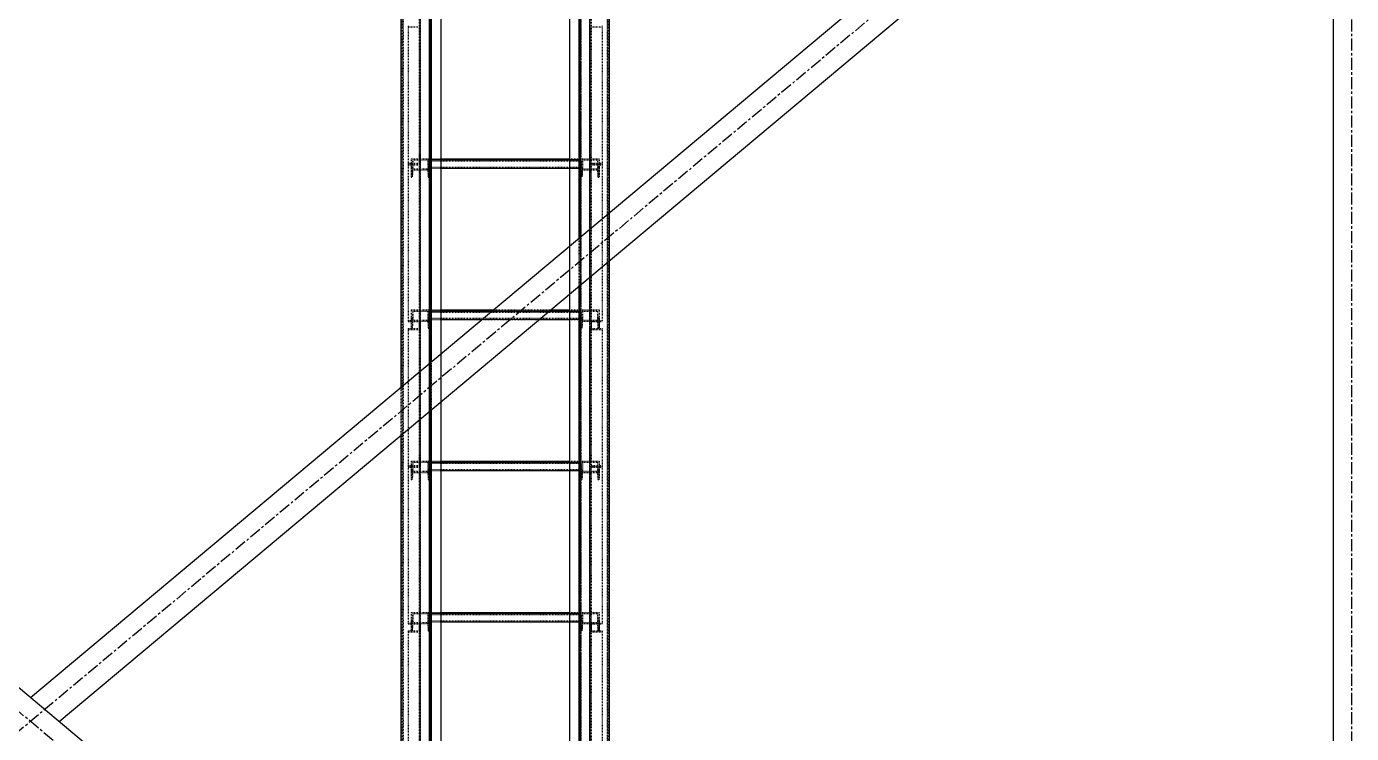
# Model space of a CAD drawing. Header units: millimetres. Extents: x 5143 to 30813, y 232 to 21408.
# Drawn here: x 24299 to 25174, y 8352 to 8819 of the extents above; entities that cross this region are included whole.
import ezdxf

# ---------------------------------------------------------------- set-up
doc = ezdxf.new("R2010")
doc.units = ezdxf.units.MM
doc.header["$LTSCALE"] = 0.25
for name, pattern in [('CENTER', [50.8, 31.75, -6.35, 6.35, -6.35]), ('XKITLINE00', [0]), ('XKITLINE02', [4, 2, -2]), ('XKITLINE03', [6, 3, -1, 1, -1])]:
    doc.linetypes.add(name, pattern=pattern)

msp = doc.modelspace()

# ---------------------------------------------------------------- linework, layer by layer
at = {"color": 3, "linetype": 'XKITLINE02'}
for p, q in [((24547.15, 9176.54), (24547.15, 7532.54)), ((24547.68, 9176.28), (24547.68, 7532)), ((24564.91, 9176.28), (24564.92, 7532)), ((24565, 9179.87), (24565, 7539.09)), ((24565.45, 9176.54), (24565.45, 7532.54)), ((24565.85, 9179.87), (24565.85, 7539.18)), ((24566.3, 9176.54), (24566.3, 7600.34)), ((24572.5, 9179.14), (24572.5, 7540.22)), ((24664.15, 9180.19), (24664.15, 7539.18)), ((24664.54, 9176.54), (24664.54, 7532.54)), ((24665, 9180.27), (24665, 7539.09)), ((24665.07, 9176.28), (24665.07, 7532)), ((24682.31, 9176.28), (24682.31, 7532)), ((24682.84, 9176.54), (24682.84, 7532.54)), ((24683.69, 9176.54), (24683.69, 7561.84)), ((24657.5, 9125.5), (24657.5, 7540.22)), ((24558.2, 8824.81), (24558.2, 8728.78)), ((24559, 8824.81), (24559, 8728.17)), ((24670.98, 8824.81), (24670.98, 8818.67)), ((24670.98, 8824.81), (24670.98, 8728.17)), ((24671.78, 8824.81), (24671.78, 8728.78)), ((24551, 8819.29), (24551, 8728.17)), ((24551, 8818.67), (24559, 8818.67)), ((24670.98, 8818.67), (24678.98, 8818.67)), ((24678.98, 8819.29), (24678.98, 8818.67)), ((24678.98, 8819.29), (24678.98, 8728.17)), ((24551, 8728.78), (24558.2, 8728.78)), ((24551, 8728.78), (24551, 8728.17)), ((24551, 8728.17), (24559, 8728.17)), ((24551, 8728.17), (24551, 8624.28)), ((24551, 8728.17), (24559, 8728.17)), ((24551, 8727.62), (24558.2, 8727.62)), ((24553, 8731.62), (24553, 8725.01)), ((24553, 8731.62), (24553, 8726.13)), ((24553, 8731.62), (24565, 8731.62)), ((24554.06, 8730.92), (24553.68, 8726.13)), ((24554.06, 8730.92), (24554.06, 8724.31)), ((24554.06, 8730.92), (24563.93, 8730.92)), ((24558.2, 8734.31), (24559, 8734.31)), ((24558.2, 8734.31), (24558.2, 8728.78)), ((24558.2, 8727.62), (24558.2, 8619.35)), ((24559, 8734.31), (24559, 8728.17)), ((24559, 8728.17), (24559, 8619.35)), ((24563.93, 8730.92), (24563.93, 8724.31)), ((24563.93, 8730.92), (24564.32, 8726.13)), ((24565, 8731.62), (24565, 8725.01)), ((24565, 8731.62), (24565, 8726.13)), ((24565, 8731.62), (24572.5, 8731.62)), ((24565, 8731.62), (24565, 8725.42)), ((24565, 8730.91), (24572.5, 8730.91)), ((24565, 8730.86), (24664.97, 8730.86)), ((24565, 8730.28), (24664.97, 8730.28)), ((24657.5, 8731.62), (24664.97, 8731.62)), ((24657.5, 8730.91), (24664.97, 8730.91)), ((24664.97, 8731.62), (24664.97, 8726.13)), ((24664.97, 8731.62), (24676.98, 8731.62)), ((24664.97, 8731.62), (24664.97, 8725.01)), ((24664.97, 8731.62), (24664.97, 8725.42)), ((24666.04, 8730.92), (24665.66, 8726.13)), ((24666.04, 8730.92), (24675.91, 8730.92)), ((24666.04, 8730.92), (24666.04, 8724.31)), ((24670.98, 8734.31), (24671.78, 8734.31)), ((24670.98, 8728.17), (24678.98, 8728.17)), ((24670.98, 8728.17), (24670.98, 8722.7)), ((24670.98, 8728.17), (24678.98, 8728.17)), ((24670.98, 8728.17), (24670.98, 8619.35)), ((24671.78, 8728.78), (24678.98, 8728.78)), ((24671.78, 8727.62), (24671.78, 8722.7)), ((24671.78, 8727.62), (24678.98, 8727.62)), ((24671.78, 8727.62), (24671.78, 8619.35)), ((24675.91, 8730.92), (24676.3, 8726.13)), ((24675.91, 8730.92), (24675.91, 8724.31)), ((24676.98, 8731.62), (24676.98, 8726.13)), ((24676.98, 8731.62), (24676.98, 8725.01)), ((24678.98, 8728.17), (24678.98, 8727.62)), ((24678.98, 8728.17), (24678.98, 8624.28)), ((24553, 8726.13), (24553, 8719.52)), ((24553, 8726.13), (24553.68, 8726.13)), ((24553, 8725.01), (24553, 8719.52)), ((24553, 8725.01), (24565, 8725.01)), ((24553, 8719.52), (24553.68, 8719.52)), ((24553.68, 8726.13), (24553.68, 8719.52)), ((24554.06, 8724.31), (24553.68, 8719.52)), ((24554.06, 8724.31), (24563.93, 8724.31)), ((24558.2, 8722.7), (24559, 8722.7)), ((24563.93, 8724.31), (24564.32, 8719.52)), ((24564.32, 8726.13), (24564.32, 8719.52)), ((24564.32, 8726.13), (24565, 8726.13)), ((24564.32, 8719.52), (24565, 8719.52)), ((24565, 8726.13), (24565, 8719.52)), ((24565, 8726.13), (24664.97, 8726.13)), ((24565, 8726.09), (24664.97, 8726.09)), ((24565, 8725.46), (24664.97, 8725.46)), ((24565, 8725.42), (24572.5, 8725.42)), ((24565, 8725.01), (24565, 8719.52)), ((24657.5, 8725.42), (24664.97, 8725.42)), ((24664.97, 8726.13), (24665.66, 8726.13)), ((24664.97, 8726.13), (24664.97, 8719.52)), ((24664.97, 8725.01), (24664.97, 8719.52)), ((24664.97, 8725.01), (24676.98, 8725.01)), ((24664.97, 8719.52), (24665.66, 8719.52)), ((24665.66, 8726.13), (24665.66, 8719.52)), ((24666.04, 8724.31), (24665.66, 8719.52)), ((24666.04, 8724.31), (24675.91, 8724.31)), ((24670.98, 8722.7), (24671.78, 8722.7)), ((24675.91, 8724.31), (24676.3, 8719.52)), ((24676.3, 8726.13), (24676.98, 8726.13)), ((24676.3, 8726.13), (24676.3, 8719.52)), ((24676.3, 8719.52), (24676.98, 8719.52)), ((24676.98, 8726.13), (24676.98, 8719.52)), ((24676.98, 8725.01), (24676.98, 8719.52)), ((24683.69, 8695.93), (24683.69, 8664.16)), ((24663.69, 8679.19), (24663.69, 8647.41)), ((24657.5, 8674), (24657.5, 8642.22)), ((24553, 8631.8), (24553, 8625.19)), ((24553, 8631.8), (24553, 8626.31)), ((24553, 8631.8), (24565, 8631.8)), ((24554.06, 8631.1), (24553.68, 8626.31)), ((24554.06, 8631.1), (24554.06, 8624.49)), ((24554.06, 8631.1), (24563.93, 8631.1)), ((24563.93, 8631.1), (24563.93, 8624.49)), ((24563.93, 8631.1), (24564.32, 8626.31)), ((24565, 8631.8), (24565, 8625.19)), ((24565, 8631.8), (24565, 8626.31)), ((24565, 8631.8), (24572.5, 8631.8)), ((24565, 8631.8), (24565, 8625.6)), ((24565, 8631.09), (24572.5, 8631.09)), ((24565, 8631.04), (24664.97, 8631.04)), ((24606.25, 8631.09), (24644.2, 8631.09)), ((24607.09, 8631.8), (24645.04, 8631.8)), ((24657.5, 8631.8), (24664.97, 8631.8)), ((24657.5, 8631.09), (24664.97, 8631.09)), ((24664.97, 8631.8), (24664.97, 8625.6)), ((24664.97, 8631.8), (24664.97, 8626.31)), ((24664.97, 8631.8), (24676.98, 8631.8)), ((24664.97, 8631.8), (24664.97, 8625.19)), ((24666.04, 8631.1), (24665.66, 8626.31)), ((24666.04, 8631.1), (24675.91, 8631.1)), ((24666.04, 8631.1), (24666.04, 8624.49)), ((24675.91, 8631.1), (24676.3, 8626.31)), ((24675.91, 8631.1), (24675.91, 8624.49)), ((24676.98, 8631.8), (24676.98, 8626.31)), ((24676.98, 8631.8), (24676.98, 8624.82)), ((24551, 8624.82), (24551, 8624.28)), ((24551, 8624.82), (24559, 8624.82)), ((24551, 8624.28), (24558.2, 8624.28)), ((24553, 8626.31), (24553, 8619.7)), ((24553, 8626.31), (24553.68, 8626.31)), ((24553, 8625.19), (24553, 8619.7)), ((24553, 8625.19), (24565, 8625.19)), ((24553.68, 8626.31), (24553.68, 8619.7)), ((24554.06, 8624.49), (24553.68, 8619.7)), ((24554.06, 8624.49), (24563.93, 8624.49)), ((24558.2, 8625.16), (24558.2, 8529.13)), ((24558.2, 8625.16), (24559, 8625.16)), ((24558.2, 8624.28), (24558.2, 8619.35)), ((24559, 8625.16), (24559, 8528.52)), ((24559, 8624.82), (24559, 8619.35)), ((24563.93, 8624.49), (24564.32, 8619.7)), ((24564.32, 8626.31), (24564.32, 8619.7)), ((24564.32, 8626.31), (24565, 8626.31)), ((24565, 8630.45), (24664.97, 8630.45)), ((24565, 8626.31), (24565, 8619.7)), ((24565, 8626.31), (24664.97, 8626.31)), ((24565, 8626.27), (24664.97, 8626.27)), ((24565, 8625.64), (24664.97, 8625.64)), ((24565, 8625.6), (24572.5, 8625.6)), ((24565, 8625.19), (24565, 8619.7)), ((24599.69, 8625.6), (24637.64, 8625.6)), ((24657.5, 8625.6), (24664.97, 8625.6)), ((24664.97, 8626.31), (24665.66, 8626.31)), ((24664.97, 8626.31), (24664.97, 8619.7)), ((24664.97, 8625.19), (24664.97, 8619.7)), ((24664.97, 8625.19), (24676.98, 8625.19)), ((24665.66, 8626.31), (24665.66, 8619.7)), ((24666.04, 8624.49), (24665.66, 8619.7)), ((24666.04, 8624.49), (24675.91, 8624.49)), ((24670.98, 8625.16), (24670.98, 8619.02)), ((24670.98, 8625.16), (24671.78, 8625.16)), ((24670.98, 8625.16), (24670.98, 8528.52)), ((24670.98, 8624.82), (24678.98, 8624.82)), ((24671.78, 8625.16), (24671.78, 8619.63)), ((24671.78, 8625.16), (24671.78, 8529.13)), ((24671.78, 8624.28), (24678.98, 8624.28)), ((24675.91, 8624.49), (24676.3, 8619.7)), ((24676.3, 8626.31), (24676.98, 8626.31)), ((24676.3, 8626.31), (24676.3, 8619.7)), ((24676.98, 8626.31), (24676.98, 8619.7)), ((24676.98, 8624.82), (24676.98, 8619.7)), ((24551, 8619.63), (24551, 8528.52)), ((24551, 8619.63), (24558.2, 8619.63)), ((24551, 8619.02), (24559, 8619.02)), ((24553, 8619.7), (24553.68, 8619.7)), ((24558.2, 8619.35), (24559, 8619.35)), ((24564.32, 8619.7), (24565, 8619.7)), ((24664.97, 8619.7), (24665.66, 8619.7)), ((24670.98, 8619.35), (24671.78, 8619.35)), ((24670.98, 8619.02), (24678.98, 8619.02)), ((24671.78, 8619.63), (24678.98, 8619.63)), ((24676.3, 8619.7), (24676.98, 8619.7)), ((24678.98, 8619.63), (24678.98, 8619.02)), ((24678.98, 8619.63), (24678.98, 8528.52)), ((24566.3, 8597.64), (24566.3, 8565.86)), ((24572.5, 8602.83), (24572.5, 8571.05)), ((24546.3, 8580.89), (24546.3, 8549.11)), ((24551, 8529.13), (24558.2, 8529.13)), ((24551, 8529.13), (24551, 8528.52)), ((24551, 8528.52), (24559, 8528.52)), ((24551, 8528.52), (24551, 8424.63)), ((24551, 8528.52), (24559, 8528.52)), ((24551, 8527.97), (24558.2, 8527.97)), ((24553, 8531.97), (24553, 8525.36)), ((24553, 8531.97), (24553, 8526.48)), ((24553, 8531.97), (24565, 8531.97)), ((24553, 8526.48), (24553, 8519.87)), ((24553, 8526.48), (24553.68, 8526.48)), ((24554.06, 8531.27), (24553.68, 8526.48)), ((24553.68, 8526.48), (24553.68, 8519.87)), ((24554.06, 8531.27), (24554.06, 8524.66)), ((24554.06, 8531.27), (24563.93, 8531.27)), ((24558.2, 8534.66), (24559, 8534.66)), ((24558.2, 8534.66), (24558.2, 8529.13)), ((24558.2, 8527.97), (24558.2, 8419.7)), ((24559, 8534.66), (24559, 8528.52)), ((24559, 8528.52), (24559, 8419.7)), ((24563.93, 8531.27), (24563.93, 8524.66)), ((24563.93, 8531.27), (24564.32, 8526.48)), ((24564.32, 8526.48), (24564.32, 8519.87)), ((24564.32, 8526.48), (24565, 8526.48)), ((24565, 8531.97), (24565, 8525.36)), ((24565, 8531.97), (24565, 8526.48)), ((24565, 8531.97), (24572.5, 8531.97)), ((24565, 8531.97), (24565, 8525.77)), ((24565, 8531.26), (24572.5, 8531.26)), ((24565, 8531.21), (24664.97, 8531.21)), ((24565, 8530.63), (24664.97, 8530.63)), ((24565, 8526.48), (24565, 8519.87)), ((24565, 8526.48), (24664.97, 8526.48)), ((24565, 8526.44), (24664.97, 8526.44)), ((24657.5, 8531.97), (24664.97, 8531.97)), ((24657.5, 8531.26), (24664.97, 8531.26)), ((24664.97, 8531.97), (24664.97, 8525.77)), ((24664.97, 8531.97), (24664.97, 8526.48)), ((24664.97, 8531.97), (24676.98, 8531.97)), ((24664.97, 8531.97), (24664.97, 8525.36)), ((24664.97, 8526.48), (24665.66, 8526.48)), ((24664.97, 8526.48), (24664.97, 8519.87)), ((24666.04, 8531.27), (24665.66, 8526.48)), ((24665.66, 8526.48), (24665.66, 8519.87)), ((24666.04, 8531.27), (24675.91, 8531.27)), ((24666.04, 8531.27), (24666.04, 8524.66)), ((24670.98, 8534.66), (24671.78, 8534.66)), ((24670.98, 8528.52), (24670.98, 8523.05)), ((24670.98, 8528.52), (24678.98, 8528.52)), ((24670.98, 8528.52), (24678.98, 8528.52)), ((24671.78, 8529.13), (24678.98, 8529.13)), ((24671.78, 8527.97), (24671.78, 8523.05)), ((24671.78, 8527.97), (24678.98, 8527.97)), ((24671.78, 8527.97), (24671.78, 8419.7)), ((24675.91, 8531.27), (24676.3, 8526.48)), ((24675.91, 8531.27), (24675.91, 8524.66)), ((24676.3, 8526.48), (24676.98, 8526.48)), ((24676.3, 8526.48), (24676.3, 8519.87)), ((24676.98, 8531.97), (24676.98, 8526.48)), ((24676.98, 8531.97), (24676.98, 8525.36)), ((24676.98, 8526.48), (24676.98, 8519.87)), ((24678.98, 8528.52), (24678.98, 8527.97)), ((24678.98, 8528.52), (24678.98, 8424.63)), ((24553, 8525.36), (24553, 8519.87)), ((24553, 8525.36), (24565, 8525.36)), ((24553, 8519.87), (24553.68, 8519.87)), ((24554.06, 8524.66), (24553.68, 8519.87)), ((24554.06, 8524.66), (24563.93, 8524.66)), ((24558.2, 8523.05), (24559, 8523.05)), ((24563.93, 8524.66), (24564.32, 8519.87)), ((24564.32, 8519.87), (24565, 8519.87)), ((24565, 8525.81), (24664.97, 8525.81)), ((24565, 8525.77), (24572.5, 8525.77)), ((24565, 8525.36), (24565, 8519.87)), ((24657.5, 8525.77), (24664.97, 8525.77)), ((24664.97, 8525.36), (24664.97, 8519.87)), ((24664.97, 8525.36), (24676.98, 8525.36)), ((24664.97, 8519.87), (24665.66, 8519.87)), ((24666.04, 8524.66), (24665.66, 8519.87)), ((24666.04, 8524.66), (24675.91, 8524.66)), ((24670.98, 8525.36), (24670.98, 8419.7)), ((24670.98, 8523.05), (24671.78, 8523.05)), ((24675.91, 8524.66), (24676.3, 8519.87)), ((24676.3, 8519.87), (24676.98, 8519.87)), ((24676.98, 8525.36), (24676.98, 8519.87)), ((24553, 8432.15), (24553, 8425.53)), ((24553, 8432.15), (24553, 8426.65)), ((24553, 8432.15), (24565, 8432.15)), ((24554.06, 8431.45), (24553.68, 8426.65)), ((24554.06, 8431.45), (24554.06, 8424.84)), ((24554.06, 8431.45), (24563.93, 8431.45)), ((24563.93, 8431.45), (24563.93, 8424.84)), ((24563.93, 8431.45), (24564.32, 8426.65)), ((24565, 8432.15), (24565, 8425.53)), ((24565, 8432.15), (24565, 8426.65)), ((24565, 8432.15), (24572.5, 8432.15)), ((24565, 8432.15), (24565, 8425.95)), ((24565, 8431.44), (24572.5, 8431.44)), ((24565, 8431.38), (24664.97, 8431.38)), ((24565, 8430.8), (24664.97, 8430.8)), ((24657.5, 8432.15), (24664.97, 8432.15)), ((24657.5, 8431.44), (24664.97, 8431.44)), ((24664.97, 8432.15), (24664.97, 8425.95)), ((24664.97, 8432.15), (24664.97, 8426.65)), ((24664.97, 8432.15), (24676.98, 8432.15)), ((24664.97, 8432.15), (24664.97, 8425.53)), ((24666.04, 8431.45), (24665.66, 8426.65)), ((24666.04, 8431.45), (24675.91, 8431.45)), ((24666.04, 8431.45), (24666.04, 8424.84)), ((24675.91, 8431.45), (24676.3, 8426.65)), ((24675.91, 8431.45), (24675.91, 8424.84)), ((24676.98, 8432.15), (24676.98, 8426.65)), ((24676.98, 8432.15), (24676.98, 8425.17)), ((24551, 8425.17), (24551, 8424.63)), ((24551, 8425.17), (24559, 8425.17)), ((24551, 8424.63), (24558.2, 8424.63)), ((24553, 8426.65), (24553, 8420.04)), ((24553, 8426.65), (24553.68, 8426.65)), ((24553, 8425.53), (24553, 8420.04)), ((24553, 8425.53), (24565, 8425.53)), ((24553.68, 8426.65), (24553.68, 8420.04)), ((24554.06, 8424.84), (24553.68, 8420.04)), ((24554.06, 8424.84), (24563.93, 8424.84)), ((24558.2, 8425.51), (24558.2, 8329.48)), ((24558.2, 8425.51), (24559, 8425.51)), ((24558.2, 8424.63), (24558.2, 8419.7)), ((24559, 8425.51), (24559, 8328.87)), ((24559, 8425.17), (24559, 8419.7)), ((24563.93, 8424.84), (24564.32, 8420.04)), ((24564.32, 8426.65), (24564.32, 8420.04)), ((24564.32, 8426.65), (24565, 8426.65)), ((24565, 8426.65), (24565, 8420.04)), ((24565, 8426.65), (24664.97, 8426.65)), ((24565, 8426.61), (24664.97, 8426.61)), ((24565, 8425.99), (24664.97, 8425.99)), ((24565, 8425.95), (24572.5, 8425.95)), ((24565, 8425.53), (24565, 8420.04)), ((24657.5, 8425.95), (24664.97, 8425.95)), ((24664.97, 8426.65), (24665.66, 8426.65)), ((24664.97, 8426.65), (24664.97, 8420.04)), ((24664.97, 8425.53), (24664.97, 8420.04)), ((24664.97, 8425.53), (24676.98, 8425.53)), ((24665.66, 8426.65), (24665.66, 8420.04)), ((24666.04, 8424.84), (24665.66, 8420.04)), ((24666.04, 8424.84), (24675.91, 8424.84)), ((24670.98, 8425.51), (24670.98, 8419.37)), ((24670.98, 8425.51), (24671.78, 8425.51)), ((24670.98, 8425.51), (24670.98, 8328.87)), ((24670.98, 8425.17), (24678.98, 8425.17)), ((24671.78, 8425.51), (24671.78, 8419.98)), ((24671.78, 8425.51), (24671.78, 8329.48)), ((24671.78, 8424.63), (24678.98, 8424.63)), ((24675.91, 8424.84), (24676.3, 8420.04)), ((24676.3, 8426.65), (24676.98, 8426.65)), ((24676.3, 8426.65), (24676.3, 8420.04)), ((24676.98, 8426.65), (24676.98, 8420.04)), ((24676.98, 8425.17), (24676.98, 8420.04)), ((24551, 8419.98), (24551, 8328.87)), ((24551, 8419.98), (24558.2, 8419.98)), ((24551, 8419.37), (24559, 8419.37)), ((24553, 8420.04), (24553.68, 8420.04)), ((24558.2, 8419.7), (24559, 8419.7)), ((24564.32, 8420.04), (24565, 8420.04)), ((24664.97, 8420.04), (24665.66, 8420.04)), ((24670.98, 8419.7), (24671.78, 8419.7)), ((24670.98, 8419.37), (24678.98, 8419.37)), ((24671.78, 8419.98), (24678.98, 8419.98)), ((24676.3, 8420.04), (24676.98, 8420.04)), ((24678.98, 8419.98), (24678.98, 8419.37)), ((24678.98, 8419.98), (24678.98, 8328.87))]:
    msp.add_line(p, q, dxfattribs=at)
at = {"color": 1, "linetype": 'XKITLINE03'}
for p, q in [((24559, 7503.97), (24559, 9180.33)), ((24565, 9180.27), (24565, 7540.27)), ((24665, 7540.27), (24665, 9180.27)), ((24670.99, 7503.97), (24670.99, 9180.33)), ((24559, 8728.17), (24559, 8818.67)), ((24670.98, 8818.67), (24670.98, 8728.17)), ((24559, 8624.82), (24559, 8728.17)), ((24565, 8725.01), (24565, 8731.62)), ((24664.97, 8730.91), (24565, 8730.91)), ((24664.97, 8731.62), (24664.97, 8725.01)), ((24670.98, 8728.17), (24670.98, 8624.82)), ((24565, 8625.19), (24565, 8631.8)), ((24664.97, 8631.09), (24565, 8631.09)), ((24664.97, 8631.8), (24664.97, 8625.19)), ((24559, 8528.52), (24559, 8619.02)), ((24670.98, 8619.02), (24670.98, 8528.52)), ((24559, 8425.17), (24559, 8528.52)), ((24565, 8525.36), (24565, 8531.97)), ((24664.97, 8531.26), (24565, 8531.26)), ((24664.97, 8531.97), (24664.97, 8525.36)), ((24670.98, 8528.52), (24670.98, 8425.17)), ((24565, 8425.53), (24565, 8432.15)), ((24664.97, 8431.44), (24565, 8431.44)), ((24664.97, 8432.15), (24664.97, 8425.53)), ((24559, 8328.87), (24559, 8419.37)), ((24670.98, 8419.37), (24670.98, 8328.87))]:
    msp.add_line(p, q, dxfattribs=at)
at = {"color": 8, "linetype": 'CENTER'}
for p, q in [((25173.61, 7630.28), (23430, 9090.27)), ((25173.61, 9090.27), (23430, 7630.27)), ((25173.61, 9090.27), (25173.61, 7630.27))]:
    msp.add_line(p, q, dxfattribs=at)
at = {"color": 8, "linetype": 'XKITLINE00'}
for p, q in [((24301.8, 8376.16), (25130.39, 9069.97)), ((24320.78, 8360.28), (25162.16, 9064.8)), ((25161.43, 9064.19), (25161.43, 7656.37)), ((23506.2, 9042.36), (25161.6, 7656.22))]:
    msp.add_line(p, q, dxfattribs=at)
at = {"color": 7, "linetype": 'XKITLINE00'}
for p, q in [((24546.3, 9069.97), (24546.3, 8580.89)), ((24566.3, 9069.97), (24566.3, 8597.64)), ((24572.5, 9069.97), (24572.5, 8602.83)), ((24657.5, 9069.97), (24657.5, 8674)), ((24663.69, 9069.97), (24663.69, 8679.19)), ((24683.69, 9069.97), (24683.69, 8695.93)), ((24572.5, 8731.62), (24657.5, 8731.62)), ((24572.5, 8730.91), (24657.5, 8730.91)), ((24572.5, 8725.42), (24657.5, 8725.42)), ((24683.69, 8664.16), (24683.69, 8056.4)), ((24657.5, 8642.22), (24657.5, 8078.33)), ((24663.69, 8647.41), (24663.69, 8073.14)), ((24572.5, 8631.8), (24607.09, 8631.8)), ((24572.5, 8631.09), (24606.25, 8631.09)), ((24644.2, 8631.09), (24657.5, 8631.09)), ((24645.04, 8631.8), (24657.5, 8631.8)), ((24572.5, 8625.6), (24599.69, 8625.6)), ((24637.64, 8625.6), (24657.5, 8625.6)), ((24572.5, 8571.05), (24572.5, 8149.5)), ((24566.3, 8565.86), (24566.3, 8154.69)), ((24546.3, 8549.11), (24546.3, 8171.44)), ((24572.5, 8531.97), (24657.5, 8531.97)), ((24572.5, 8531.26), (24657.5, 8531.26)), ((24572.5, 8525.77), (24657.5, 8525.77)), ((24572.5, 8432.15), (24657.5, 8432.15)), ((24572.5, 8431.44), (24657.5, 8431.44)), ((24572.5, 8425.95), (24657.5, 8425.95))]:
    msp.add_line(p, q, dxfattribs=at)
at = {"color": 1, "linetype": 'XKITLINE00'}
for centre in [(24559, 8818.67), (24670.98, 8818.67), (24559, 8728.17), (24559, 8728.17), (24565, 8731.62), (24565, 8730.91), (24664.97, 8731.62), (24664.97, 8730.91), (24670.98, 8728.17), (24670.98, 8728.17), (24565, 8725.01), (24664.97, 8725.01), (24565, 8631.8), (24565, 8631.09), (24664.97, 8631.09), (24664.97, 8631.8), (24559, 8624.82), (24565, 8625.19), (24664.97, 8625.19), (24670.98, 8624.82), (24559, 8619.02), (24670.98, 8619.02), (24559, 8528.52), (24559, 8528.52), (24565, 8531.97), (24565, 8531.26), (24664.97, 8531.97), (24664.97, 8531.26), (24670.98, 8528.52), (24670.98, 8528.52), (24565, 8525.36), (24664.97, 8525.36), (24565, 8432.15), (24565, 8431.44), (24664.97, 8431.44), (24664.97, 8432.15), (24559, 8425.17), (24565, 8425.53), (24664.97, 8425.53), (24670.98, 8425.17), (24559, 8419.37), (24670.98, 8419.37)]:
    msp.add_circle(centre, 0.05, dxfattribs=at)

doc.saveas('drawing.dxf')
